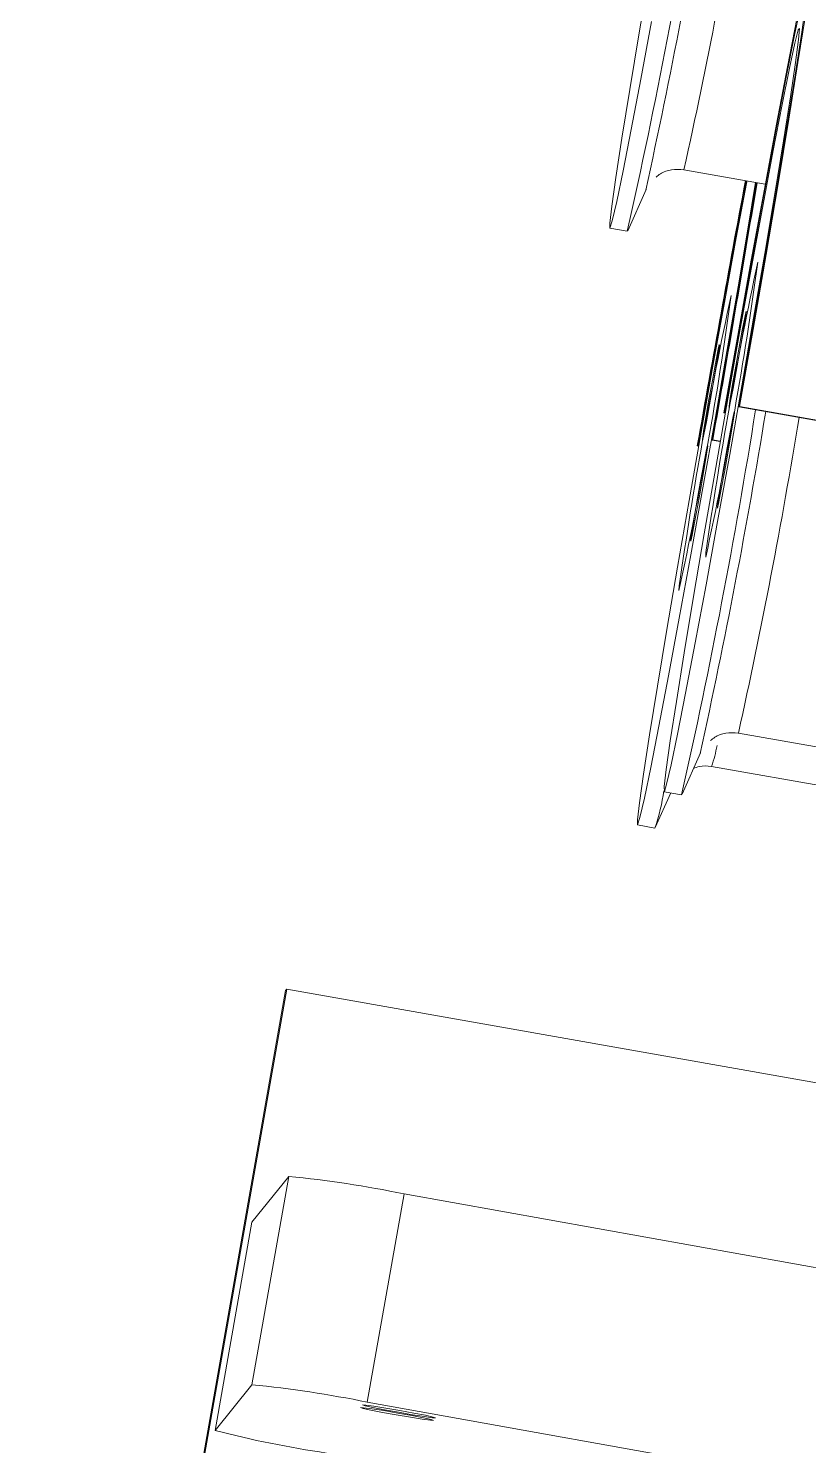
# Model space of a CAD drawing. Header units: millimetres. Extents: x 0 to 1189, y 0 to 841.
# Drawn here: x 359.14 to 363.57, y 469.7 to 477.74 of the extents above; entities that cross this region are included whole.
import ezdxf

# ---------------------------------------------------------------- set-up
doc = ezdxf.new("R2010")
doc.units = ezdxf.units.MM
doc.layers.get('0').update_dxf_attribs({"lineweight": 18})

msp = doc.modelspace()

# ---------------------------------------------------------------- linework, layer by layer
at = {"color": 7, "linetype": 'Continuous', "lineweight": 15}
for p, q in [((362.8605, 476.9341), (363.3213, 476.8526)), ((362.5413, 476.5883), (362.6455, 476.8218)), ((362.4402, 476.6022), (362.5387, 476.5848)), ((363.0872, 475.5564), (363.0905, 475.5577)), ((363.0872, 475.5564), (363.0946, 475.5551)), ((363.0905, 475.5577), (363.0949, 475.5569)), ((363.1721, 475.5897), (363.1753, 475.591)), ((363.1721, 475.5897), (363.9598, 475.4505)), ((363.1753, 475.591), (363.963, 475.4518)), ((363.0206, 475.401), (363.0239, 475.4023)), ((363.0206, 475.401), (363.0661, 475.393)), ((363.0239, 475.4023), (363.0664, 475.3948)), ((362.9358, 475.3677), (362.939, 475.369)), ((362.9358, 475.3677), (362.9431, 475.3664)), ((362.939, 475.369), (362.9434, 475.3682)), ((363.1687, 473.7392), (363.8576, 473.6175)), ((362.8495, 473.3934), (362.9536, 473.627)), ((363.0172, 473.5505), (363.7061, 473.4288)), ((362.698, 473.2047), (362.7854, 473.4008)), ((362.7484, 473.4073), (362.8468, 473.3899)), ((362.5969, 473.2186), (362.6954, 473.2012)), ((360.6027, 472.2797), (359.1446, 464.0104)), ((360.6089, 472.2874), (359.1508, 464.0181)), ((360.6089, 472.2874), (360.6027, 472.2797)), ((365.5122, 471.4208), (360.6089, 472.2874)), ((360.4118, 470.0446), (360.6201, 471.2259)), ((360.6201, 471.2259), (360.412, 470.9666)), ((361.274, 471.1269), (361.0657, 469.9455)), ((361.274, 471.1269), (369.086, 469.7269)), ((360.412, 470.9666), (360.2037, 469.7853)), ((360.2037, 469.7853), (360.4118, 470.0446)), ((361.0657, 469.9455), (368.8777, 468.5455))]:
    msp.add_line(p, q, dxfattribs=at)
at = {"color": 8, "linetype": 'Continuous', "lineweight": 15}
for p, q in [((363.2786, 476.4102), (363.2795, 476.4104)), ((363.1272, 476.2215), (363.128, 476.2217)), ((362.9836, 474.7368), (362.9848, 474.7632)), ((362.8321, 474.5481), (362.8334, 474.5745))]:
    msp.add_line(p, q, dxfattribs=at)
at = {"color": 7, "linetype": 'Continuous', "lineweight": 15}
for points in [[(363.1753, 475.591), (363.252, 476.0284), (363.3254, 476.4534), (363.3935, 476.8543), (363.4544, 477.2204), (363.5066, 477.5415), (363.5485, 477.809), (363.579, 478.0155), (363.5973, 478.1554), (363.6029, 478.2248), (363.5956, 478.222), (363.5756, 478.1469), (363.5436, 478.0016), (363.5003, 477.7901), (363.4469, 477.5181), (363.3849, 477.1931), (363.316, 476.8239), (363.2421, 476.4207), (363.1651, 475.9943), (363.0872, 475.5564)], [(362.6772, 477.7746), (362.616, 477.4468), (362.5616, 477.1616), (362.5155, 476.928), (362.4793, 476.7535), (362.4542, 476.6439), (362.4409, 476.6025), (362.4399, 476.6307), (362.4513, 476.7276), (362.4745, 476.8902), (362.509, 477.1131), (362.5536, 477.3892), (362.6069, 477.7097), (362.667, 478.0641)], [(363.0905, 475.5577), (363.1666, 475.9854), (363.2416, 476.4007), (363.3133, 476.7908), (363.3795, 477.1439), (363.4381, 477.4493), (363.4874, 477.6977), (363.5259, 477.8816), (363.5524, 477.9953), (363.566, 478.0355), (363.5665, 478.0009), (363.5538, 477.8925), (363.5282, 477.7137), (363.4906, 477.4699), (363.442, 477.1684), (363.384, 476.8185), (363.3183, 476.4307), (363.2469, 476.017), (363.1721, 475.5897)], [(363.5103, 477.6716), (363.4929, 477.5413), (363.4639, 477.3478), (363.4243, 477.0973), (363.3751, 476.7978), (363.3182, 476.459), (363.2552, 476.0917), (363.1883, 475.7077), (363.1195, 475.3195), (363.0511, 474.9394), (362.9853, 474.5797), (362.9242, 474.252), (362.8697, 473.9667), (362.8237, 473.7331), (362.7875, 473.5587), (362.7623, 473.449), (362.7491, 473.4076), (362.7481, 473.4358), (362.7594, 473.5328), (362.7827, 473.6953), (362.8172, 473.9182), (362.8618, 474.1944), (362.915, 474.5148), (362.9752, 474.8693), (363.0404, 475.2464), (363.1085, 475.6341), (363.1774, 476.0198), (363.2448, 476.3912), (363.3085, 476.7363), (363.3665, 477.044), (363.417, 477.3045), (363.4583, 477.5093), (363.4891, 477.652), (363.5084, 477.7278), (363.5155, 477.7344), (363.5103, 477.6716)], [(363.2653, 476.8625), (363.2237, 476.6091), (363.1667, 476.2703), (363.1038, 475.903), (363.0368, 475.519), (362.9681, 475.1308), (362.8997, 474.7507), (362.8339, 474.391), (362.7727, 474.0633), (362.7183, 473.778), (362.6722, 473.5444), (362.636, 473.37), (362.6109, 473.2603), (362.5976, 473.2189), (362.5966, 473.2471), (362.608, 473.3441), (362.6312, 473.5066), (362.6657, 473.7295), (362.7103, 474.0057), (362.7636, 474.3261), (362.8238, 474.6806), (362.889, 475.0577), (362.9571, 475.4454), (363.026, 475.8311), (363.0933, 476.2025), (363.1571, 476.5476), (363.2151, 476.8553), (363.2181, 476.8709)], [(363.2128, 476.1258), (363.2122, 476.1319), (363.2044, 476.0963), (363.1905, 476.0246), (363.1726, 475.9277), (363.1536, 475.8202), (363.1362, 475.7187), (363.1231, 475.6385), (363.1164, 475.5918), (363.117, 475.5858), (363.1248, 475.6214), (363.1387, 475.6931), (363.1566, 475.79), (363.1756, 475.8974), (363.193, 475.999), (363.2061, 476.0792), (363.2128, 476.1258)], [(363.0614, 475.9371), (363.0608, 475.9432), (363.0529, 475.9076), (363.039, 475.8359), (363.0212, 475.739), (363.0021, 475.6315), (362.9847, 475.53), (362.9717, 475.4498), (362.9649, 475.4031), (362.9655, 475.3971), (362.9733, 475.4327), (362.9873, 475.5044), (363.0051, 475.6013), (363.0242, 475.7087), (363.0416, 475.8103), (363.0546, 475.8905), (363.0614, 475.9371)], [(363.0497, 475.0216), (363.0503, 475.0156), (363.0582, 475.0511), (363.0721, 475.1229), (363.0899, 475.2198), (363.109, 475.3272), (363.1264, 475.4287), (363.1394, 475.5089), (363.1462, 475.5556), (363.1456, 475.5616), (363.1378, 475.5261), (363.1238, 475.4544), (363.106, 475.3574), (363.0869, 475.25), (363.0695, 475.1485), (363.0565, 475.0683), (363.0497, 475.0216)], [(362.8983, 474.8329), (362.8989, 474.8269), (362.9067, 474.8625), (362.9206, 474.9342), (362.9385, 475.0311), (362.9575, 475.1385), (362.9749, 475.2401), (362.988, 475.3203), (362.9947, 475.3669), (362.9941, 475.3729), (362.9863, 475.3374), (362.9724, 475.2657), (362.9545, 475.1687), (362.9355, 475.0613), (362.9181, 474.9598), (362.905, 474.8796), (362.8983, 474.8329)], [(361.441, 469.842), (361.4237, 469.8428), (361.3775, 469.8491), (361.3096, 469.8599), (361.2301, 469.8735), (361.1513, 469.8878), (361.0851, 469.9008), (361.0416, 469.9104), (361.0275, 469.9151), (361.0448, 469.9143), (361.0909, 469.908), (361.1589, 469.8973), (361.2383, 469.8837), (361.3171, 469.8693), (361.3833, 469.8563), (361.4268, 469.8467), (361.441, 469.842)], [(361.4527, 469.8566), (361.4354, 469.8574), (361.3892, 469.8637), (361.3213, 469.8744), (361.2418, 469.888), (361.163, 469.9024), (361.0968, 469.9153), (361.0533, 469.9249), (361.0391, 469.9297), (361.0564, 469.9288), (361.1026, 469.9226), (361.1706, 469.9118), (361.25, 469.8982), (361.3288, 469.8838), (361.395, 469.8709), (361.4385, 469.8613), (361.4527, 469.8566)]]:
    msp.add_lwpolyline(points, dxfattribs=at)
for centre, radius, start, end in [((328.5923, 484.236), 34.798, 347.29818, 350.95919), ((327.7726, 484.5123), 35.7096, 347.55826, 350.72644), ((513.3146, 448.8707), 152.6954, 169.433111, 170.006962), ((498.2624, 451.5389), 137.4056, 169.375806, 170.012752), ((229.2878, 499.0896), 135.8147, 349.955179, 350.580303), ((214.2177, 501.7448), 151.1198, 349.961198, 350.522311), ((341.5782, 479.3845), 21.9041, 347.74956, 352.19635), ((387.1596, 471.3007), 24.4215, 167.92319, 171.84903), ((341.4279, 479.1956), 21.903, 347.7495, 352.19655), ((387.0052, 471.1125), 24.4184, 167.92293, 171.84926), ((328.9003, 481.0412), 34.7982, 347.29824, 350.95925), ((328.0757, 481.3184), 35.7148, 347.55854, 350.72628), ((361.556, 473.5925), 1.2047, 341.04788, 351.38396), ((359.9785, 464.7797), 6.478, 78.46356, 84.31556), ((359.7704, 463.6006), 6.4758, 78.46152, 84.31555), ((361.6806, 475.4435), 5.8479, 255.37082, 261.67878)]:
    msp.add_arc(centre, radius, start, end, dxfattribs=at)
at = {"color": 8, "linetype": 'Continuous', "lineweight": 15}
for centre, radius, start, end in [((331.5463, 483.8747), 32.0742, 347.50282, 350.75987), ((331.8504, 480.6806), 32.0784, 347.50297, 350.75958), ((362.1198, 473.8472), 0.9452, 341.70519, 349.14991)]:
    msp.add_arc(centre, radius, start, end, dxfattribs=at)
at = {"color": 7, "linetype": 'Continuous', "lineweight": 15}
for points, knots in [([(362.7029, 476.8921), (362.7106, 476.8987), (362.7346, 476.9191), (362.7902, 476.9387), (362.8359, 476.9354), (362.8591, 476.9337)], [0, 0, 0, 0, 0.0315252, 0.0984492, 0.1671691, 0.1671691, 0.1671691, 0.1671691]), ([(363.0111, 473.6973), (363.0188, 473.7038), (363.0428, 473.7242), (363.0984, 473.7439), (363.1441, 473.7406), (363.1672, 473.7389)], [0, 0, 0, 0, 0.0315255, 0.0984492, 0.1671694, 0.1671694, 0.1671694, 0.1671694]), ([(362.9141, 473.5385), (362.9248, 473.5431), (362.9567, 473.5568), (362.9921, 473.5529), (363.0158, 473.5502)], [0, 0, 0, 0, 0.0346927, 0.1040149, 0.1040149, 0.1040149, 0.1040149])]:
    msp.add_open_spline(points, degree=3, knots=knots, dxfattribs=at)

doc.saveas('drawing.dxf')
